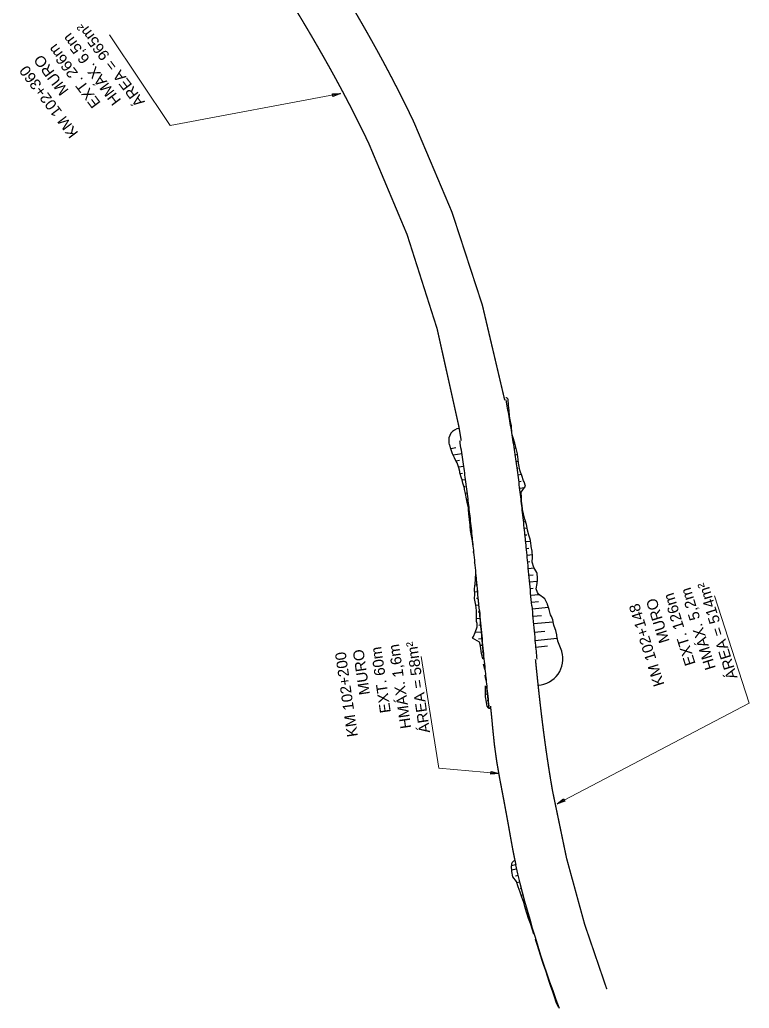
# Model space of a CAD drawing. Header units: metres. Extents: x 288738 to 324331, y 7399322 to 7465117.
# Drawn here: x 289905.7 to 290176.1, y 7463923.2 to 7464290 of the extents above; entities that cross this region are included whole.
import ezdxf

# ---------------------------------------------------------------- set-up
doc = ezdxf.new("R2010")
doc.units = ezdxf.units.M
doc.header["$LTSCALE"] = 10
for name, color, linetype in [('F-HZ-TALUDES-TIC', 7, 'Continuous'), ('U-HZ-TALUDES', 2, 'Continuous'), ('U-PLATAFORMA', 2, 'Continuous')]:
    doc.layers.add(name, color=color, linetype=linetype)
doc.layers.add('U-HZ-MURO', color=210, linetype='Continuous', lineweight=13)
doc.layers.add('U-HZ-TEXTO-MUROS', color=2, linetype='Continuous', lineweight=0)
doc.styles.add('ARIAL', font='arial.ttf')
doc.styles.add('DIM', font='arial.ttf', dxfattribs={"width": 0.8})
doc.dimstyles.new('U-1_2000', dxfattribs={"dimscale": 2, "dimtxt": 1.5, "dimasz": 0.75, "dimexe": 0.75, "dimexo": 0.75, "dimgap": 0.25, "dimtad": 1, "dimzin": 4, "dimtxsty": 'DIM', "dimblk": 'ARCHTICK', "dimcen": 0.7, "dimdle": 0.75, "dimclrd": 256, "dimclre": 256, "dimclrt": 256, "dimaunit": 1, "dimadec": 3, "dimazin": 2, "dimtfac": 1, "dimtofl": 0, "dimtmove": 0, "dimatfit": 3, "dimldrblk": 'CLOSEDBLANK', "dimfxl": 0, "dimtolj": 1, "dimtzin": 0, "dimlwd": -1, "dimlwe": -1, "dimarcsym": 0})

# ---------------------------------------------------------------- blocks, each defined once
blk = doc.blocks.new('_ArchTick')
at = {"color": 0, "linetype": 'ByBlock', "const_width": 0.15}
blk.add_lwpolyline([(-0.5, -0.5), (0.5, 0.5)], dxfattribs=at)

msp = doc.modelspace()

# ---------------------------------------------------------------- linework, layer by layer
at = {"layer": 'F-HZ-TALUDES-TIC', "color": 90, "linetype": 'Continuous', "lineweight": -3, "ltscale": 0.05}
for p, q in [((290086.956, 7464146.793), (290086.387, 7464146.688)), ((290087.184, 7464144.291), (290087.01, 7464144.26)), ((290087.471, 7464141.801), (290087.27, 7464141.766)), ((290088.62, 7464133.545), (290088.796, 7464133.572)), ((290088.999, 7464131.074), (290089.622, 7464131.167)), ((290089.365, 7464128.601), (290089.811, 7464128.666)), ((290089.718, 7464126.126), (290090.5, 7464126.236)), ((290090.061, 7464123.649), (290090.49, 7464123.708)), ((290090.394, 7464121.172), (290091.638, 7464121.336)), ((290090.716, 7464118.693), (290091.602, 7464118.806)), ((290091.029, 7464116.212), (290092.814, 7464116.434)), ((290091.333, 7464113.731), (290091.491, 7464113.75)), ((290091.629, 7464111.248), (290091.756, 7464111.263)), ((290091.916, 7464108.765), (290091.957, 7464108.769)), ((290092.195, 7464106.28), (290092.515, 7464106.316)), ((290092.468, 7464103.795), (290092.857, 7464103.838)), ((290092.734, 7464101.31), (290093.811, 7464101.424)), ((290092.995, 7464098.823), (290093.656, 7464098.892)), ((290093.249, 7464096.336), (290095.053, 7464096.519)), ((290093.498, 7464093.849), (290094.449, 7464093.943)), ((290093.743, 7464091.361), (290095.711, 7464091.553)), ((290093.985, 7464088.872), (290094.827, 7464088.953)), ((290094.223, 7464086.384), (290096.356, 7464086.586)), ((290074.981, 7464082.729), (290074.651, 7464082.698)), ((290094.457, 7464083.895), (290095.974, 7464084.037)), ((290094.689, 7464081.406), (290097.552, 7464081.672)), ((290075.444, 7464077.751), (290074.321, 7464077.647)), ((290075.214, 7464080.24), (290074.814, 7464080.203)), ((290094.92, 7464078.916), (290096.03, 7464079.019)), ((290075.674, 7464075.261), (290074.985, 7464075.198)), ((290095.149, 7464076.427), (290098.176, 7464076.705)), ((290095.378, 7464073.937), (290098.023, 7464074.18)), ((290075.903, 7464072.772), (290074.71, 7464072.662)), ((290095.606, 7464071.448), (290101.69, 7464072.005)), ((290076.36, 7464067.793), (290075.002, 7464067.668)), ((290076.131, 7464070.282), (290075.576, 7464070.231)), ((290095.86, 7464068.68), (290099.17, 7464068.984)), ((290076.589, 7464065.303), (290075.92, 7464065.242)), ((290096.116, 7464065.912), (290103.496, 7464066.594)), ((290096.402, 7464062.816), (290100.362, 7464063.185)), ((290076.819, 7464062.814), (290074.491, 7464062.598)), ((290077.05, 7464060.325), (290075.693, 7464060.198)), ((290096.693, 7464059.72), (290104.948, 7464060.5)), ((290077.284, 7464057.835), (290076.417, 7464057.754)), ((290096.929, 7464057.231), (290101.321, 7464057.651)), ((290077.52, 7464055.347), (290077.149, 7464055.311)), ((290077.76, 7464052.858), (290077.37, 7464052.82)), ((290078.07, 7464049.709), (290077.911, 7464049.693)), ((290078.832, 7464042.247), (290078.604, 7464042.223)), ((290079.098, 7464039.762), (290078.339, 7464039.68)), ((290079.37, 7464037.276), (290079.01, 7464037.237)), ((290089.444, 7463976.465), (290087.986, 7463976.121)), ((290089.819, 7463974.89), (290088.038, 7463974.463)), ((290090.407, 7463972.46), (290089.45, 7463972.225)), ((290091.012, 7463970.034), (290089.933, 7463969.763)), ((290091.63, 7463967.612), (290091.192, 7463967.499)), ((290092.261, 7463965.193), (290091.611, 7463965.021)), ((290092.906, 7463962.778), (290092.68, 7463962.716)), ((290093.566, 7463960.366), (290093.152, 7463960.252)), ((290094.24, 7463957.959), (290094.062, 7463957.909)), ((290094.928, 7463955.555), (290094.674, 7463955.482)), ((290095.63, 7463953.156), (290095.561, 7463953.136))]:
    msp.add_line(p, q, dxfattribs=at)
at = {"layer": 'F-HZ-TALUDES-TIC', "color": 10, "linetype": 'Continuous', "lineweight": -3, "ltscale": 0.05}
for p, q in [((290087.941, 7464139.344), (290087.816, 7464139.323)), ((290065.479, 7464130.927), (290067.34, 7464131.22)), ((290066.308, 7464128.581), (290069.579, 7464129.079)), ((290067.423, 7464126.345), (290068.677, 7464126.53)), ((290068.378, 7464124.036), (290070.281, 7464124.307)), ((290068.934, 7464121.607), (290069.781, 7464121.723)), ((290069.695, 7464119.225), (290070.959, 7464119.394)), ((290070.337, 7464116.812), (290070.809, 7464116.873)), ((290070.869, 7464114.378), (290071.596, 7464114.469)), ((290071.316, 7464111.919), (290071.609, 7464111.954)), ((290071.882, 7464109.484), (290072.197, 7464109.521)), ((290072.146, 7464107.002), (290072.316, 7464107.022)), ((290072.435, 7464104.519), (290072.767, 7464104.556)), ((290072.66, 7464102.03), (290072.851, 7464102.05)), ((290072.971, 7464099.55), (290073.308, 7464099.586)), ((290073.435, 7464097.094), (290073.502, 7464097.101)), ((290097.41, 7463947.237), (290097.424, 7463947.241)), ((290098.137, 7463944.845), (290098.155, 7463944.851)), ((290098.863, 7463942.453), (290098.938, 7463942.477)), ((290099.653, 7463940.081), (290099.684, 7463940.091)), ((290100.452, 7463937.712), (290100.507, 7463937.731)), ((290101.217, 7463935.332), (290101.264, 7463935.348)), ((290102.035, 7463932.97), (290102.13, 7463933.003)), ((290102.84, 7463930.603), (290102.901, 7463930.625)), ((290103.685, 7463928.251), (290103.809, 7463928.296)), ((290104.466, 7463925.876), (290104.567, 7463925.913))]:
    msp.add_line(p, q, dxfattribs=at)
at = {"layer": 'U-HZ-MURO', "ltscale": 0.05, "const_width": 0.5}
for points in [[(290085.477, 7464148.819, 0.0634904), (290051.793, 7464251.971, 0.0067389), (290046.385, 7464263, 0.0062998), (290040.309, 7464274.614, 0.0053826), (290034.46, 7464285.186, 0.0049091), (290027.828, 7464296.611, 0.0039439), (290021.734, 7464306.693, 0.0034551), (290014.63, 7464318.065, 0.0024712), (290008.601, 7464327.465, 0.0019775), (290000.984, 7464339.11, 0.000989), (289996.376, 7464346.066, 0.0004945), (289987.149, 7464359.904), (289935.479, 7464437.227)], [(290069.345, 7464133.79, 0.0033875), (290068.377, 7464139.509, 0.0671205), (290035.075, 7464244.051, 0.0067389), (290029.886, 7464254.632, 0.0062998), (290024.026, 7464265.833, 0.0053826), (290018.37, 7464276.056, 0.0049091), (290011.92, 7464287.167, 0.0039439), (290005.978, 7464296.999, 0.0034551), (289999.008, 7464308.154, 0.0024712), (289993.078, 7464317.4, 0.0019775), (289985.541, 7464328.923, 0.000989), (289980.974, 7464335.818, 0.001307), (289971.756, 7464349.617, 0.0004483), (289963.408, 7464362.134), (289956.84, 7464371.964)], [(290123.322, 7463930.305, -0.0464186), (290103.221, 7464003.752, -0.0038556), (290102.125, 7464010.27, -0.003588), (290101.048, 7464017.311, -0.0030454), (290100.142, 7464023.809, -0.0027714), (290099.228, 7464030.981, -0.0022201), (290098.475, 7464037.391, -0.0019433), (290097.674, 7464044.743, -0.0013887), (290097.046, 7464050.884, -0.0002643), (290096.865, 7464052.716, -0.0002643)], [(290089.628, 7463976.492, -0.012247), (290087.978, 7463984.735, 0.0045929), (290083.622, 7464008.377, -0.0266359), (290081.004, 7464027.213, 0.0071211), (290080.197, 7464035.327)]]:
    msp.add_lwpolyline(points, format="xyb", dxfattribs=at)
at = {"layer": 'U-HZ-TALUDES', "color": 2, "linetype": 'Continuous', "lineweight": -3}
for points in [[(290088.103, 7464136.836, 707.157), (290087.973, 7464138.885, 707.35), (290087.934, 7464139.451, 707.401), (290087.933, 7464139.452, 707.401), (290087.669, 7464140.906, 707.375), (290087.242, 7464142.832, 707.273), (290087.234, 7464142.906, 707.277), (290087.159, 7464144.972, 707.554), (290086.932, 7464147.012, 707.687), (290086.708, 7464149.055, 707.833)], [(290073.798, 7464094.627, 707.406), (290073.626, 7464095.422, 707.492), (290073.626, 7464095.423, 707.492), (290073.538, 7464096.593, 707.453), (290073.153, 7464098.473, 707.628), (290073.132, 7464098.543, 707.642), (290072.818, 7464100.5, 707.734), (290072.65, 7464102.132, 707.716), (290072.649, 7464102.134, 707.717), (290072.611, 7464102.467, 707.717), (290072.444, 7464104.438, 707.654), (290072.289, 7464105.802, 707.648), (290072.288, 7464105.807, 707.648), (290072.203, 7464106.398, 707.662), (290072.018, 7464108.364, 707.608), (290071.986, 7464109.015, 707.56), (290071.986, 7464109.016, 707.56), (290071.697, 7464110.312, 707.687), (290071.256, 7464112.172, 707.89), (290071.249, 7464112.243, 707.888), (290070.912, 7464114.185, 707.972), (290070.575, 7464115.72, 708.103), (290070.575, 7464115.722, 708.103), (290070.554, 7464116.123, 708.071), (290069.953, 7464118.026, 708.409), (290069.693, 7464119.234, 708.502), (290069.692, 7464119.239, 708.502), (290069.465, 7464119.941, 708.629), (290068.86, 7464121.836, 708.959), (290068.794, 7464122.412, 708.942), (290068.794, 7464122.413, 708.942), (290068.486, 7464123.761, 709.05), (290067.779, 7464125.562, 709.482), (290067.747, 7464125.629, 709.504), (290066.91, 7464127.478, 710.049), (290066.139, 7464128.89, 710.591), (290066.137, 7464128.892, 710.592), (290065.935, 7464129.3, 710.727), (290065.407, 7464131.184, 710.946), (290065.061, 7464132.286, 711.108), (290065.059, 7464132.291, 711.109), (290064.812, 7464133.054, 711.226)], [(290106.611, 7464055.594, 701.336), (290106.603, 7464055.696, 701.34), (290106.603, 7464055.698, 701.341), (290105.927, 7464057.581, 701.656), (290105.122, 7464059.423, 702.062), (290105.109, 7464059.494, 702.066), (290104.794, 7464061.457, 702.139), (290104.777, 7464061.715, 702.133), (290104.777, 7464061.716, 702.133), (290104.386, 7464063.415, 702.276), (290104.126, 7464063.98, 702.41), (290104.123, 7464063.987, 702.411), (290103.714, 7464065.35, 702.59), (290103.369, 7464067.319, 702.686), (290102.777, 7464068.525, 702.998), (290102.776, 7464068.528, 702.999), (290102.493, 7464069.241, 703.138), (290101.948, 7464071.196, 703.368), (290101.348, 7464073.076, 703.64), (290101.326, 7464073.147, 703.65), (290100.336, 7464075.065, 704.178), (290097.971, 7464076.86, 705.626), (290097.614, 7464077.423, 705.825), (290097.61, 7464077.426, 705.827), (290097.074, 7464078.79, 706.091), (290097.491, 7464080.843, 705.676), (290097.585, 7464082.118, 705.527), (290097.586, 7464082.126, 705.526), (290097.645, 7464082.873, 705.436), (290097.458, 7464084.463, 705.452), (290097.457, 7464084.465, 705.452), (290097.391, 7464084.868, 705.469), (290096.281, 7464086.709, 706.078), (290096.256, 7464086.78, 706.089), (290095.652, 7464088.743, 706.353), (290095.762, 7464090.589, 706.151), (290095.762, 7464090.591, 706.15), (290095.789, 7464090.779, 706.12), (290095.587, 7464092.784, 706.111), (290095.334, 7464094.483, 706.157), (290095.333, 7464094.489, 706.157), (290095.289, 7464094.78, 706.165), (290095.018, 7464096.781, 706.199), (290094.764, 7464097.583, 706.308), (290094.764, 7464097.583, 706.308), (290094.365, 7464098.744, 706.486), (290093.935, 7464100.656, 706.627), (290093.921, 7464100.728, 706.631), (290093.604, 7464102.727, 706.688), (290093.098, 7464104.359, 706.896), (290093.097, 7464104.361, 706.897), (290092.967, 7464104.691, 706.957), (290092.418, 7464106.665, 707.164), (290092.063, 7464108.04, 707.289), (290092.062, 7464108.046, 707.289), (290092.008, 7464108.655, 707.275), (290091.82, 7464110.671, 707.234), (290091.749, 7464111.335, 707.225), (290091.749, 7464111.336, 707.225), (290091.697, 7464112.696, 707.144), (290091.609, 7464114.653, 707.034), (290091.607, 7464114.727, 707.029), (290093.193, 7464116.97, 705.784), (290092.715, 7464118.542, 705.959), (290092.714, 7464118.544, 705.96), (290092.479, 7464118.931, 706.08), (290091.78, 7464120.893, 706.361), (290091.384, 7464122.129, 706.507), (290091.382, 7464122.134, 706.508), (290091.13, 7464122.86, 706.606), (290090.666, 7464124.851, 706.72), (290090.568, 7464125.446, 706.727), (290090.568, 7464125.447, 706.727), (290090.444, 7464126.877, 706.667), (290090.248, 7464128.834, 706.599), (290090.24, 7464128.908, 706.596), (290089.69, 7464130.888, 706.754), (290089.314, 7464132.433, 706.838), (290089.314, 7464132.434, 706.838), (290089.22, 7464132.88, 706.852), (290088.542, 7464134.84, 707.085), (290088.246, 7464136.008, 707.15), (290088.244, 7464136.013, 707.151)], [(290073.958, 7464092.351, 707.334), (290073.957, 7464092.357, 707.334), (290073.913, 7464092.644, 707.322)], [(290074.05, 7464092.36, 707.396), (290074.05, 7464092.366, 707.396), (290074.021, 7464092.655, 707.394)], [(290074.428, 7464088.518, 707.42), (290074.428, 7464088.52, 707.42), (290074.41, 7464088.701, 707.419)], [(290074.34, 7464088.509, 707.361), (290074.339, 7464088.512, 707.361), (290074.29, 7464088.689, 707.338)], [(290077.37, 7464052.82, 707.381), (290077.366, 7464052.858, 707.38), (290077.366, 7464052.86, 707.38), (290076.847, 7464054.791, 707.148), (290076.575, 7464056.712, 707.077), (290076.571, 7464056.785, 707.078), (290076.256, 7464058.774, 706.982), (290076.109, 7464059.022, 706.898), (290076.108, 7464059.024, 706.897), (290073.547, 7464060.538, 705.281), (290073.873, 7464061.164, 705.532), (290073.877, 7464061.172, 705.535), (290074.511, 7464062.644, 706.038), (290075.247, 7464064.726, 706.642), (290075.258, 7464065.994, 706.719), (290075.257, 7464065.998, 706.718), (290075.031, 7464066.719, 706.608), (290074.969, 7464068.724, 706.676), (290075.039, 7464070.666, 706.829), (290075.042, 7464070.739, 706.836), (290074.701, 7464072.716, 706.717), (290074.348, 7464074.689, 706.59), (290074.281, 7464075.277, 706.578), (290074.28, 7464075.28, 706.578), (290074.347, 7464076.694, 706.7), (290074.293, 7464078.692, 706.775), (290074.388, 7464079.959, 706.908), (290074.39, 7464079.967, 706.91), (290074.484, 7464080.712, 707.013), (290074.609, 7464082.317, 707.186), (290074.609, 7464082.319, 707.186), (290074.654, 7464082.728, 707.239), (290074.77, 7464084.667, 707.426), (290074.778, 7464084.74, 707.435)], [(290077.76, 7464052.858, 707.642), (290077.757, 7464052.896, 707.642), (290077.756, 7464052.898, 707.642), (290077.567, 7464054.86, 707.63), (290077.383, 7464056.789, 707.618), (290077.376, 7464056.861, 707.617), (290077.187, 7464058.861, 707.605), (290077.162, 7464059.121, 707.603), (290077.162, 7464059.123, 707.603), (290077, 7464060.86, 707.593), (290076.945, 7464061.45, 707.589), (290076.945, 7464061.457, 707.589), (290076.815, 7464062.858, 707.58), (290076.63, 7464064.854, 707.568), (290076.515, 7464066.11, 707.56), (290076.514, 7464066.113, 707.56), (290076.447, 7464066.849, 707.555), (290076.263, 7464068.842, 707.543), (290076.087, 7464070.762, 707.531), (290076.081, 7464070.835, 707.531), (290075.898, 7464072.825, 707.518), (290075.715, 7464074.815, 707.506), (290075.661, 7464075.404, 707.502), (290075.66, 7464075.407, 707.502), (290075.532, 7464076.803, 707.493), (290075.348, 7464078.79, 707.481), (290075.232, 7464080.038, 707.473), (290075.232, 7464080.045, 707.473), (290075.164, 7464080.775, 707.469), (290075.016, 7464082.355, 707.459), (290075.016, 7464082.357, 707.459), (290074.978, 7464082.759, 707.456), (290074.798, 7464084.669, 707.444), (290074.791, 7464084.741, 707.444)], [(290078.935, 7464035.179, 707.308), (290078.936, 7464035.185, 707.309), (290078.74, 7464036.727, 707.284), (290078.359, 7464038.721, 707.165), (290078.329, 7464038.915, 707.158), (290078.329, 7464038.917, 707.158), (290078.352, 7464040.755, 707.294), (290078.385, 7464042.717, 707.442), (290078.392, 7464042.791, 707.451)], [(290079.648, 7464034.792, 707.754), (290079.596, 7464035.254, 707.751), (290079.595, 7464035.259, 707.751), (290079.422, 7464036.803, 707.742), (290079.2, 7464038.813, 707.729), (290079.179, 7464039.008, 707.728), (290079.179, 7464039.01, 707.728), (290078.983, 7464040.823, 707.717), (290078.778, 7464042.758, 707.705), (290078.77, 7464042.831, 707.704)], [(290096.327, 7463950.755, 708.262), (290095.634, 7463952.685, 708.177), (290094.994, 7463954.632, 708.121), (290094.27, 7463956.556, 708.001), (290093.688, 7463958.521, 707.973), (290093.082, 7463960.48, 707.922), (290092.525, 7463962.452, 707.899), (290091.836, 7463964.39, 707.778), (290091.145, 7463966.329, 707.649), (290090.429, 7463968.263, 707.497), (290089.782, 7463970.217, 707.386), (290088.477, 7463972.01, 706.817), (290088.052, 7463974.024, 706.847), (290087.986, 7463976.121, 707.115)], [(290105.445, 7463923.578, 708.549), (290104.601, 7463925.45, 708.671), (290103.979, 7463927.404, 708.568), (290103.308, 7463929.339, 708.527), (290102.596, 7463931.26, 708.538), (290101.957, 7463933.206, 708.483), (290101.278, 7463935.139, 708.478), (290100.659, 7463937.091, 708.421), (290100.012, 7463939.034, 708.403), (290099.348, 7463940.972, 708.413), (290098.71, 7463942.918, 708.404), (290098.126, 7463944.881, 708.349), (290097.533, 7463946.841, 708.314), (290096.923, 7463948.796, 708.307)]]:
    msp.add_polyline3d(points, dxfattribs=at)
at = {"layer": 'U-HZ-TALUDES', "linetype": 'Continuous', "lineweight": -3}
for points in [[(290078.115, 7464048.847, 707.641), (290078.07, 7464048.991, 707.619), (290078.068, 7464048.996, 707.618), (290077.656, 7464050.825, 707.453)], [(290078.155, 7464048.85, 707.667), (290078.14, 7464048.998, 707.666), (290078.139, 7464049.004, 707.666), (290077.956, 7464050.855, 707.655)], [(290078.533, 7464044.836, 707.721), (290078.354, 7464045.87, 707.786), (290078.354, 7464045.871, 707.786), (290078.223, 7464046.831, 707.813)], [(290078.561, 7464044.838, 707.692), (290078.454, 7464045.88, 707.685), (290078.454, 7464045.881, 707.685), (290078.356, 7464046.845, 707.679)]]:
    msp.add_polyline3d(points, dxfattribs=at)
at = {"layer": 'U-HZ-TALUDES', "ltscale": 0.05}
for centre, radius, start, end in [((290085.98, 7464148.953, 707.079), 0.743, 9.13454, 101.92356), ((290097.39, 7464052.767, 704.87), 9.643, 272.73174, 17.04305), ((290079.773, 7464035.401, 707.751), 0.857, 187.57301, 285.58039), ((290089.444, 7463976.465), 1.501, 95.36135, 193.8011)]:
    msp.add_arc(centre, radius, start, end, dxfattribs=at)
at = {"layer": 'U-HZ-TALUDES', "color": 2, "linetype": 'Continuous', "lineweight": -3}
msp.add_arc((290069.114, 7464133.962), 4.407, 96.93363, 191.93168, dxfattribs=at)
at = {"layer": 'U-PLATAFORMA', "linetype": 'Continuous', "lineweight": -3}
msp.add_lwpolyline([(290089.447, 7463976.45, 0.0323797), (290105.681, 7463923.236)], format="xyb", dxfattribs=at)
for centre, radius, start, end in [((289664.101, 7464068.298), 429.5, 9.98996, 10.81838), ((289646.802, 7464065.25), 447.065, 9.10632, 9.98996), ((289646.802, 7464065.25), 427.565, 9.10632, 9.21361), ((289579.939, 7464054.533), 495.282, 8.28402, 9.10632), ((289579.939, 7464054.533), 514.782, 8.28402, 9.10632), ((289538.09, 7464048.44), 537.572, 7.58607, 8.28402), ((289538.09, 7464048.44), 557.072, 7.58607, 8.28402), ((289425.457, 7464033.439), 670.699, 6.950921, 7.586074), ((289425.457, 7464033.439), 651.199, 6.950921, 7.586074), ((289351.346, 7464024.404), 745.36, 6.442117, 6.950921), ((289351.346, 7464024.404), 725.86, 6.442117, 6.950921), ((289128.234, 7463999.212), 969.89, 5.996743, 6.442117), ((289128.234, 7463999.212), 950.39, 5.996743, 6.442117), ((288969.261, 7463982.512), 1129.737, 5.678485, 5.996743), ((288969.261, 7463982.512), 1110.237, 5.678485, 5.996743), ((288342.523, 7463920.193), 1740.066, 5.423857, 5.678485), ((288342.523, 7463920.193), 1759.566, 5.423857, 5.678485), ((287994.133, 7463887.114), 2109.523, 5.296534, 5.423857), ((287994.132, 7463887.114), 2090.023, 5.296534, 5.423857), ((281721.049, 7463305.561), 8409.506, 5.2328719, 5.2965337), ((281721.048, 7463305.561), 8390.007, 5.2328719, 5.2965337), ((298451.041, 7464837.788), 8410.005, 185.2328719, 185.2965337), ((298451.042, 7464837.788), 8390.506, 185.2328719, 185.2965337), ((292177.959, 7464256.234), 2090.523, 185.296534, 185.423857), ((292177.958, 7464256.234), 2110.023, 185.296534, 185.423857), ((291829.568, 7464223.155), 1760.066, 185.423857, 185.678485), ((291829.568, 7464223.155), 1740.566, 185.423857, 185.617904), ((291202.83, 7464160.836), 1130.237, 185.678485, 185.996743), ((291043.858, 7464144.137), 970.39, 185.996743, 186.442117)]:
    msp.add_arc(centre, radius, start, end, dxfattribs=at)

# ---------------------------------------------------------------- texts
at = {"layer": 'U-HZ-TEXTO-MUROS', "color": 2, "linetype": 'Continuous', "lineweight": -3, "char_height": 4, "width": 47.6625, "attachment_point": 9, "style": 'ARIAL'}
for s, insert, rotation in [('{\\C256;KM 102+360\\PMURO \\PEXT.^I266m\\PHMÁX. 6,5m\\PÁREA = 965m²}', (289929.755, 7464289.457), 126.94725), ('{\\C256;KM 102+148\\PMURO \\PEXT.^I126m\\PHMÁX. 5,2m\\PÁREA = 514m²}', (290160.732, 7464081.702), 107.33527), ('{\\C256;KM 102+200\\PMURO \\PEXT.^I60m\\PHMÁX. 1,6m\\PÁREA = 58m²}', (290052.903, 7464059.547), 98.32553)]:
    msp.add_mtext(s, dxfattribs=dict(at, insert=insert, rotation=rotation))

# ---------------------------------------------------------------- leaders
at = {"layer": 'U-HZ-TEXTO-MUROS', "color": 2, "linetype": 'Continuous', "lineweight": -3}
for points in [[(290024.641, 7464262.576), (289961.423, 7464250.783), (289938.915, 7464284.429)], [(290104.86, 7463999.075), (290176.125, 7464036.356), (290163.196, 7464076.191)], [(290083.335, 7464010.316), (290061.005, 7464012.349), (290054.473, 7464053.718)]]:
    msp.add_leader(points, dimstyle='U-1_2000', override={"dimscale": 1, "dimasz": 3}, dxfattribs=at)

doc.saveas('drawing.dxf')
